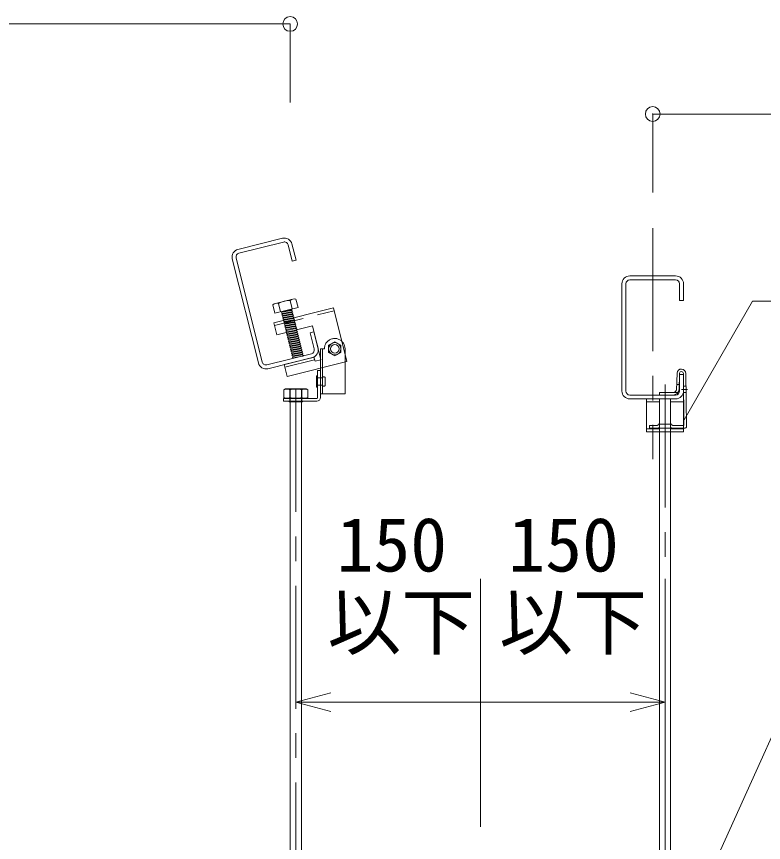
# Model space of a CAD drawing. Units: millimetres on the paper, enlarged 5 times, with parts at other scales. Extents: x -1379 to 1379, y -984 to 973.
# Drawn here: x -686.7 to -534.9, y -176.3 to -8.5 of the extents above; entities that cross this region are included whole.
import ezdxf
from ezdxf.enums import TextEntityAlignment as Align

# ---------------------------------------------------------------- set-up
doc = ezdxf.new("R2010")
doc.units = ezdxf.units.MM
doc.header["$LTSCALE"] = 5
doc.header["$PDMODE"] = 32
doc.header["$PDSIZE"] = 3
for name, pattern in [('CHAIN1', [8, 5, -1, 1, -1]), ('DASHED1', [1.8, 1.2, -0.6]), ('DASHED2', [3, 2, -1]), ('DOUBLE_CHAIN1', [8.8, 5, -1, 0.6, -0.6, 0.6, -1])]:
    doc.linetypes.add(name, pattern=pattern)
for name, color, linetype, lineweight in [('2-0_中心線', 3, 'Continuous', 18), ('2-1_中線', 7, 'Continuous', 18), ('2-2_太線１', 3, 'Continuous', 18), ('2-4_細線', 7, 'Continuous', 18), ('2-5_寸法', 4, 'Continuous', 9), ('2-6_文字', 7, 'Continuous', 18)]:
    doc.layers.add(name, color=color, linetype=linetype, lineweight=lineweight)
doc.styles.add('ＭＳ ゴシック', font='')
doc.styles.get('ＭＳ ゴシック').set_extended_font_data('MS Gothic')

msp = doc.modelspace()

# ---------------------------------------------------------------- linework, layer by layer
at = {"layer": '2-0_中心線', "color": 4, "linetype": 'CHAIN1', "lineweight": 9}
for p, q in [((-557.419, -51.462), (-557.419, -98.436)), ((-554.919, -83.258), (-554.919, -218.42)), ((-629.919, -84.13), (-629.919, -212.467)), ((-551.582, -84.22), (-550.326, -84.22))]:
    msp.add_line(p, q, dxfattribs=at)
at = {"layer": '2-0_中心線'}
for p, q in [((-552.563, -84.397), (-552.452, -80.909)), ((-552.064, -84.432), (-551.953, -80.944)), ((-551.204, -80.97), (-551.071, -91.58)), ((-550.704, -80.97), (-550.558, -91.817)), ((-556.071, -84.873), (-556.071, -85.373)), ((-553.311, -84.873), (-556.071, -84.873)), ((-553.311, -85.373), (-556.071, -85.373)), ((-556.044, -86.173), (-556.044, -190.373)), ((-553.794, -86.173), (-553.794, -190.373)), ((-558.044, -91.58), (-558.044, -92.08)), ((-558.044, -91.58), (-556.419, -91.58)), ((-550.808, -92.08), (-558.044, -92.08)), ((-556.294, -91.33), (-553.794, -91.33)), ((-556.044, -91.83), (-556.044, -91.33)), ((-553.794, -91.83), (-553.794, -91.33)), ((-553.544, -91.33), (-553.794, -91.33)), ((-553.419, -91.58), (-551.071, -91.58))]:
    msp.add_line(p, q, dxfattribs=at)
at = {"layer": '2-0_中心線', "linetype": 'DASHED1'}
for p, q in [((-552.498, -83.248), (-551.997, -83.248)), ((-551.071, -83.595), (-550.571, -83.595)), ((-553.311, -84.873), (-552.311, -84.873)), ((-551.071, -84.845), (-550.571, -84.845))]:
    msp.add_line(p, q, dxfattribs=at)
at = {"layer": '2-0_中心線', "linetype": 'DOUBLE_CHAIN1'}
for p, q in [((-558.669, -92.823), (-558.669, -86.173)), ((-558.669, -86.748), (-556.169, -86.748)), ((-551.169, -86.748), (-553.669, -86.748)), ((-551.169, -92.823), (-551.169, -86.173)), ((-558.669, -92.248), (-556.169, -92.248)), ((-551.169, -92.248), (-553.669, -92.248)), ((-558.669, -92.823), (-551.169, -92.823))]:
    msp.add_line(p, q, dxfattribs=at)
at = {"layer": '2-0_中心線'}
for centre, radius, start, end in [((-551.579, -80.97), 0.875, 0, 176), ((-551.579, -80.97), 0.375, 0, 176), ((-553.311, -84.123), 0.75, 270, 356), ((-553.311, -84.123), 1.25, 270, 356), ((-556.531, -91.368), 0.239, 297.72609, 9.14378), ((-556.294, -91.83), 0.25, 270, 359.99998), ((-553.544, -91.83), 0.25, 179.99998, 269.99997), ((-553.308, -91.368), 0.239, 170.85619, 242.27388), ((-550.808, -91.83), 0.25, 270, 3)]:
    msp.add_arc(centre, radius, start, end, dxfattribs=at)
at = {"layer": '2-1_中線'}
for p, q in [((-641.67, -55.774), (-632.649, -53.511)), ((-641.475, -56.55), (-632.455, -54.287)), ((-631.484, -54.869), (-630.657, -58.167)), ((-630.708, -54.674), (-629.881, -57.972)), ((-637.528, -78.86), (-642.832, -57.715)), ((-636.753, -78.666), (-642.056, -57.521)), ((-629.881, -57.972), (-630.657, -58.167)), ((-562.069, -61.173), (-552.769, -61.173)), ((-562.069, -61.973), (-552.769, -61.973)), ((-563.669, -84.573), (-563.669, -62.773)), ((-562.869, -84.573), (-562.869, -62.773)), ((-551.969, -62.773), (-551.969, -66.173)), ((-551.169, -62.773), (-551.169, -66.173)), ((-551.169, -66.173), (-551.969, -66.173)), ((-626.231, -72.521), (-627.007, -72.716)), ((-626.18, -76.014), (-627.007, -72.716)), ((-625.404, -75.819), (-626.231, -72.521)), ((-625.404, -75.819), (-626.231, -72.521)), ((-625.404, -75.819), (-626.231, -72.521)), ((-635.782, -79.247), (-626.761, -76.984)), ((-635.587, -80.023), (-626.567, -77.76)), ((-624.919, -79.105), (-624.919, -85.13)), ((-625.744, -83.742), (-625.744, -81.517)), ((-625.494, -83.742), (-625.494, -81.517)), ((-551.169, -81.173), (-551.969, -81.173)), ((-551.969, -84.573), (-551.969, -81.173)), ((-551.169, -84.573), (-551.169, -81.173)), ((-632.373, -84.33), (-632.027, -84.13)), ((-632.373, -84.33), (-632.373, -85.855)), ((-631.146, -84.33), (-631.146, -85.855)), ((-628.693, -84.33), (-628.693, -85.855)), ((-627.466, -84.33), (-627.812, -84.13)), ((-627.466, -84.33), (-627.466, -85.855)), ((-562.069, -85.373), (-552.769, -85.373)), ((-632.373, -85.855), (-632.027, -86.055)), ((-627.466, -85.855), (-627.812, -86.055)), ((-562.069, -86.173), (-552.769, -86.173))]:
    msp.add_line(p, q, dxfattribs=at)
at = {"layer": '2-1_中線', "linetype": 'DASHED2'}
msp.add_line((-624.519, -75.98), (-624.519, -85.118), dxfattribs=at)
at = {"layer": '2-1_中線', "linetype": 'DASHED1'}
for p, q in [((-624.519, -81.88), (-625.494, -81.88)), ((-624.519, -83.455), (-624.519, -81.805)), ((-623.944, -83.455), (-623.944, -81.805)), ((-624.519, -83.38), (-625.494, -83.38))]:
    msp.add_line(p, q, dxfattribs=at)
at = {"layer": '2-1_中線'}
msp.add_lwpolyline([(-619.919, -75.98), (-619.919, -85.13), (-624.919, -85.13)], dxfattribs=at)
msp.add_circle((-622.019, -75.98), 0.875, dxfattribs=at)
for centre, radius, start, end in [((-632.26, -55.063), 1.6, 14.08137, 104.08137), ((-632.26, -55.063), 0.8, 14.08137, 104.08137), ((-641.28, -57.326), 1.6, 104.08137, 194.08137), ((-641.28, -57.326), 0.8, 104.08137, 194.08137), ((-562.069, -62.773), 1.6, 90, 180), ((-562.069, -62.773), 0.8, 90, 180), ((-552.769, -62.773), 1.6, 0, 90), ((-552.769, -62.773), 0.8, 0, 90), ((-622.019, -75.98), 2.1, 0, 33.55731), ((-626.956, -76.208), 0.8, 284.08137, 14.08137), ((-626.956, -76.208), 1.6, 284.08137, 14.08137), ((-635.977, -78.471), 1.6, 194.08137, 284.08137), ((-635.977, -78.471), 0.8, 194.08137, 284.08137), ((-625.619, -81.584), 0.142, 28.07249, 151.92751), ((-625.619, -83.676), 0.142, 208.07249, 331.92751), ((-631.76, -85.318), 1.163, 58.15533, 118.15533), ((-629.919, -88.543), 4.388, 73.76424, 106.23576), ((-628.079, -85.318), 1.163, 61.84467, 121.84467), ((-562.069, -84.573), 1.6, 180, 270), ((-562.069, -84.573), 0.8, 180, 270), ((-552.769, -84.573), 1.6, 270, 0), ((-552.769, -84.573), 0.8, 270, 0), ((-631.76, -84.867), 1.163, 241.84467, 301.84467), ((-629.919, -81.642), 4.388, 253.76424, 286.23576), ((-628.079, -84.867), 1.163, 238.15533, 298.15533)]:
    msp.add_arc(centre, radius, start, end, dxfattribs=at)
at = {"layer": '2-1_中線', "linetype": 'DASHED1'}
for centre, start, end in [((-624.232, -82.073), 43.00287, 136.99713), ((-624.232, -83.187), 223.00287, 316.99713)]:
    msp.add_arc(centre, 0.393, start, end, dxfattribs=at)
at = {"layer": '2-2_太線１'}
for p, q in [((-634.416, -70.697), (-622.287, -67.673)), ((-622.287, -67.673), (-619.565, -78.589)), ((-634.416, -70.697), (-633.811, -73.123)), ((-633.811, -73.123), (-626.534, -71.308)), ((-626.534, -71.308), (-624.81, -78.222)), ((-632.299, -79.187), (-626.138, -77.651)), ((-632.16, -79.745), (-626.095, -78.233)), ((-619.565, -78.589), (-631.694, -81.613)), ((-626.235, -77.675), (-626.023, -78.524)), ((-626.023, -78.524), (-624.81, -78.222)), ((-632.299, -79.187), (-631.694, -81.613)), ((-625.494, -80.38), (-624.919, -80.38)), ((-625.494, -85.88), (-625.494, -80.38)), ((-624.919, -85.88), (-624.919, -80.38)), ((-631.044, -84.13), (-631.044, -205.119)), ((-628.794, -84.13), (-628.794, -205.119)), ((-632.419, -86.63), (-632.419, -86.055)), ((-625.669, -86.055), (-632.419, -86.055)), ((-625.669, -86.63), (-632.419, -86.63))]:
    msp.add_line(p, q, dxfattribs=at)
at = {"layer": '2-2_太線１', "linetype": 'DASHED1'}
for p, q in [((-634.277, -71.255), (-622.148, -68.231)), ((-631.169, -86.755), (-631.169, -84.13)), ((-628.669, -86.755), (-628.669, -84.13))]:
    msp.add_line(p, q, dxfattribs=at)
at = {"layer": '2-2_太線１'}
msp.add_circle((-622.019, -75.98), 0.875, dxfattribs=at)
for radius in [0.75, 0.175]:
    msp.add_arc((-625.669, -85.88), radius, 270, 0, dxfattribs=at)
at = {"layer": '2-4_細線'}
for p, q in [((-634.601, -67.059), (-634.178, -68.757)), ((-634.601, -67.059), (-634.178, -68.757)), ((-630.526, -65.862), (-634.055, -66.742)), ((-630.526, -65.862), (-634.055, -66.742)), ((-633.425, -66.765), (-633.001, -68.463)), ((-633.425, -66.765), (-633.001, -68.463)), ((-631.072, -66.179), (-630.649, -67.877)), ((-631.072, -66.179), (-630.649, -67.877)), ((-632.78, -68.408), (-630.836, -68.068)), ((-632.746, -68.545), (-630.802, -68.205)), ((-632.678, -68.818), (-630.734, -68.478)), ((-632.644, -68.954), (-630.7, -68.614)), ((-630.733, -67.898), (-630.836, -68.068)), ((-632.576, -69.227), (-630.632, -68.887)), ((-632.542, -69.363), (-630.598, -69.024)), ((-632.44, -69.773), (-632.542, -69.943)), ((-632.542, -69.943), (-632.372, -70.046)), ((-632.474, -69.636), (-630.53, -69.297)), ((-632.474, -69.636), (-632.44, -69.773)), ((-632.44, -69.773), (-630.496, -69.433)), ((-632.372, -70.046), (-630.428, -69.706)), ((-632.372, -70.046), (-632.338, -70.182)), ((-630.53, -69.297), (-630.496, -69.433)), ((-630.291, -72.245), (-629.815, -72.162)), ((-629.79, -72.12), (-629.815, -72.162)), ((-629.815, -72.162), (-629.781, -72.298)), ((-631.726, -72.638), (-631.828, -72.809)), ((-631.828, -72.809), (-631.658, -72.911)), ((-631.734, -72.605), (-631.726, -72.638)), ((-631.726, -72.638), (-629.781, -72.298)), ((-631.658, -72.911), (-629.713, -72.571)), ((-631.624, -73.048), (-629.679, -72.708)), ((-631.555, -73.32), (-629.611, -72.981)), ((-631.521, -73.457), (-629.577, -73.117)), ((-631.453, -73.73), (-629.509, -73.39)), ((-631.419, -73.866), (-629.475, -73.526)), ((-631.351, -74.139), (-629.407, -73.799)), ((-631.215, -74.685), (-631.318, -74.855)), ((-631.318, -74.855), (-631.147, -74.958)), ((-631.317, -74.276), (-629.373, -73.936)), ((-631.249, -74.548), (-629.305, -74.209)), ((-631.249, -74.548), (-631.215, -74.685)), ((-631.113, -75.094), (-631.216, -75.265)), ((-631.216, -75.265), (-631.045, -75.367)), ((-631.215, -74.685), (-629.271, -74.345)), ((-631.147, -74.958), (-629.203, -74.618)), ((-631.147, -74.958), (-631.113, -75.094)), ((-631.011, -75.504), (-631.114, -75.674)), ((-631.113, -75.094), (-629.169, -74.754)), ((-631.045, -75.367), (-629.101, -75.027)), ((-631.045, -75.367), (-631.011, -75.504)), ((-631.011, -75.504), (-629.067, -75.164)), ((-630.943, -75.776), (-628.999, -75.437)), ((-631.114, -75.674), (-630.943, -75.776)), ((-630.909, -75.913), (-631.012, -76.083)), ((-631.012, -76.083), (-630.841, -76.186)), ((-630.943, -75.776), (-630.909, -75.913)), ((-630.909, -75.913), (-628.965, -75.573)), ((-630.807, -76.322), (-630.909, -76.493)), ((-630.909, -76.493), (-630.739, -76.595)), ((-630.841, -76.186), (-628.897, -75.846)), ((-630.841, -76.186), (-630.807, -76.322)), ((-630.807, -76.322), (-628.863, -75.982)), ((-630.705, -76.732), (-630.807, -76.902)), ((-630.807, -76.902), (-630.637, -77.004)), ((-630.739, -76.595), (-628.795, -76.255)), ((-630.739, -76.595), (-630.705, -76.732)), ((-630.705, -76.732), (-628.761, -76.392)), ((-630.603, -77.141), (-630.705, -77.311)), ((-630.637, -77.004), (-628.693, -76.665)), ((-630.637, -77.004), (-630.603, -77.141)), ((-630.603, -77.141), (-628.659, -76.801)), ((-630.535, -77.414), (-628.591, -77.074)), ((-630.501, -77.55), (-628.557, -77.21)), ((-630.705, -77.311), (-630.535, -77.414)), ((-630.501, -77.55), (-630.603, -77.721)), ((-630.603, -77.721), (-630.433, -77.823)), ((-630.535, -77.414), (-630.501, -77.55)), ((-630.433, -77.823), (-628.489, -77.483))]:
    msp.add_line(p, q, dxfattribs=at)
at = {"layer": '2-4_細線', "color": 4, "lineweight": 9}
for p, q in [((-551.036, -90.417), (-537.126, -66.323)), ((-537.126, -66.323), (-435.243, -66.323))]:
    msp.add_line(p, q, dxfattribs=at)
at = {"layer": '2-4_細線', "linetype": 'DASHED2'}
for p, q in [((-632.338, -70.182), (-632.44, -70.353)), ((-632.44, -70.353), (-632.27, -70.455)), ((-632.338, -70.182), (-630.394, -69.842)), ((-632.27, -70.455), (-630.326, -70.115)), ((-632.236, -70.591), (-630.292, -70.252)), ((-630.428, -69.706), (-630.394, -69.842)), ((-632.168, -70.864), (-630.224, -70.525)), ((-632.134, -71.001), (-630.19, -70.661)), ((-632.066, -71.274), (-630.121, -70.934)), ((-632.032, -71.41), (-630.087, -71.07)), ((-631.964, -71.683), (-630.019, -71.343)), ((-631.93, -71.82), (-629.985, -71.48)), ((-631.862, -72.092), (-629.917, -71.753)), ((-631.828, -72.229), (-629.883, -71.889)), ((-629.713, -71.991), (-629.79, -72.12)), ((-631.76, -72.502), (-630.291, -72.245)), ((-631.76, -72.502), (-631.734, -72.605))]:
    msp.add_line(p, q, dxfattribs=at)
at = {"layer": '2-4_細線'}
for points in [[(-629.896, -65.886), (-629.472, -67.584), (-634.178, -68.757)], [(-629.896, -65.886), (-629.472, -67.584), (-634.178, -68.757)], [(-632.78, -68.408), (-632.746, -68.545), (-632.849, -68.715), (-632.678, -68.818)], [(-632.678, -68.818), (-632.644, -68.954), (-632.747, -69.125), (-632.576, -69.227)], [(-630.836, -68.068), (-630.802, -68.205), (-630.631, -68.307), (-630.734, -68.478)], [(-630.734, -68.478), (-630.7, -68.614), (-630.529, -68.717), (-630.632, -68.887)], [(-632.576, -69.227), (-632.542, -69.363), (-632.644, -69.534), (-632.474, -69.636)], [(-630.632, -68.887), (-630.598, -69.024), (-630.427, -69.126), (-630.53, -69.297)], [(-630.496, -69.433), (-630.325, -69.535), (-630.428, -69.706)], [(-631.658, -72.911), (-631.624, -73.048), (-631.726, -73.218), (-631.555, -73.32)], [(-631.555, -73.32), (-631.521, -73.457), (-631.624, -73.627), (-631.453, -73.73)], [(-631.453, -73.73), (-631.419, -73.866), (-631.522, -74.037), (-631.351, -74.139)], [(-629.781, -72.298), (-629.611, -72.401), (-629.713, -72.571)], [(-629.713, -72.571), (-629.679, -72.708), (-629.509, -72.81), (-629.611, -72.981)], [(-629.611, -72.981), (-629.577, -73.117), (-629.407, -73.219), (-629.509, -73.39)], [(-629.509, -73.39), (-629.475, -73.526), (-629.305, -73.629), (-629.407, -73.799)], [(-629.407, -73.799), (-629.373, -73.936), (-629.203, -74.038), (-629.305, -74.209)], [(-631.351, -74.139), (-631.317, -74.276), (-631.42, -74.446), (-631.249, -74.548)], [(-629.305, -74.209), (-629.271, -74.345), (-629.101, -74.448), (-629.203, -74.618)], [(-629.203, -74.618), (-629.169, -74.754), (-628.998, -74.857), (-629.101, -75.027)], [(-629.101, -75.027), (-629.067, -75.164), (-628.896, -75.266), (-628.999, -75.437)], [(-628.999, -75.437), (-628.965, -75.573), (-628.794, -75.676), (-628.897, -75.846)], [(-628.897, -75.846), (-628.863, -75.982), (-628.692, -76.085), (-628.795, -76.255)], [(-628.795, -76.255), (-628.761, -76.392), (-628.59, -76.494), (-628.693, -76.665)], [(-628.693, -76.665), (-628.659, -76.801), (-628.488, -76.904), (-628.591, -77.074)], [(-628.591, -77.074), (-628.557, -77.21), (-628.386, -77.313), (-628.489, -77.483)]]:
    msp.add_lwpolyline(points, dxfattribs=at)
at = {"layer": '2-4_細線', "linetype": 'DASHED2'}
for points in [[(-632.27, -70.455), (-632.236, -70.591), (-632.338, -70.762), (-632.168, -70.864)], [(-630.394, -69.842), (-630.223, -69.945), (-630.326, -70.115)], [(-630.326, -70.115), (-630.292, -70.252), (-630.121, -70.354), (-630.224, -70.525)], [(-632.168, -70.864), (-632.134, -71.001), (-632.236, -71.171), (-632.066, -71.274)], [(-632.066, -71.274), (-632.032, -71.41), (-632.134, -71.581), (-631.964, -71.683)], [(-631.964, -71.683), (-631.93, -71.82), (-632.032, -71.99), (-631.862, -72.092)], [(-631.862, -72.092), (-631.828, -72.229), (-631.93, -72.399), (-631.76, -72.502)], [(-630.224, -70.525), (-630.19, -70.661), (-630.019, -70.763), (-630.121, -70.934)], [(-630.121, -70.934), (-630.087, -71.07), (-629.917, -71.173), (-630.019, -71.343)], [(-630.019, -71.343), (-629.985, -71.48), (-629.815, -71.582), (-629.917, -71.753)], [(-629.917, -71.753), (-629.883, -71.889), (-629.713, -71.991)]]:
    msp.add_lwpolyline(points, dxfattribs=at)
at = {"layer": '2-4_細線', "color": 4, "lineweight": 9}
msp.add_lwpolyline([(-622.019, -74.537), (-620.769, -75.258), (-620.769, -76.702), (-622.019, -77.423), (-623.269, -76.702), (-623.269, -75.258)], close=True, dxfattribs=at)
msp.add_circle((-622.019, -75.98), 1.25, dxfattribs=at)
at = {"layer": '2-4_細線'}
for centre, radius, start, end in [((-633.78, -67.846), 1.138, 71.79741, 136.20261), ((-633.78, -67.846), 1.138, 71.79741, 136.20261), ((-631.254, -70.462), 4.287, 87.57359, 120.42642), ((-631.254, -70.462), 4.287, 87.57359, 120.42642), ((-630.251, -66.966), 1.137, 71.79578, 136.20424), ((-630.251, -66.966), 1.137, 71.79578, 136.20424)]:
    msp.add_arc(centre, radius, start, end, dxfattribs=at)
at = {"layer": '2-5_寸法'}
for p, q in [((-631.077, -9.951), (-931.077, -9.951)), ((-631.077, -9.951), (-631.077, -25.935)), ((-257.419, -28.264), (-557.419, -28.264)), ((-557.419, -28.264), (-557.419, -44.248)), ((-592.419, -173.157), (-592.419, -122.716)), ((-554.919, -173.157), (-554.919, -122.716)), ((-629.919, -147.768), (-622.825, -145.867)), ((-554.919, -147.768), (-562.014, -145.867)), ((-629.919, -147.768), (-622.825, -149.669)), ((-629.919, -147.768), (-554.919, -147.768)), ((-554.919, -147.768), (-562.014, -149.669))]:
    msp.add_line(p, q, dxfattribs=at)
msp.add_lwpolyline([(-552.474, -197.355), (-515.967, -116.527), (-294.277, -116.527)], dxfattribs=at)
at = {"layer": '2-5_寸法', "color": 3}
for p in [(-631.077, -9.951), (-557.419, -28.264)]:
    msp.add_point(p, dxfattribs=at)
at = {"layer": '2-6_文字'}
for p, q in [((-625.3, -76.257), (-626.231, -72.521)), ((-627.812, -84.13), (-632.027, -84.13)), ((-627.812, -86.055), (-632.027, -86.055)), ((-631.303, -86.755), (-631.303, -86.63)), ((-628.535, -86.755), (-631.303, -86.755)), ((-628.535, -86.755), (-628.535, -86.63))]:
    msp.add_line(p, q, dxfattribs=at)
at = {"layer": '2-6_文字', "linetype": 'DASHED2'}
for p, q in [((-624.919, -75.98), (-624.119, -75.98)), ((-624.919, -79.105), (-624.919, -75.98))]:
    msp.add_line(p, q, dxfattribs=at)
msp.add_arc((-622.019, -75.98), 2.1, 33.55731, 180, dxfattribs=at)

# ---------------------------------------------------------------- texts
at = {"layer": '2-5_寸法', "color": 7, "style": 'ＭＳ ゴシック'}
for p in [(-621.646, -124.544), (-586.75, -124.544)]:
    msp.add_text('150', height=11, dxfattribs=at).set_placement(p, align=Align.BOTTOM_LEFT)
at = {"layer": '2-6_文字', "style": 'ＭＳ ゴシック'}
for p in [(-623.519, -140.264), (-588.623, -140.264)]:
    msp.add_text('以下', height=11, dxfattribs=at).set_placement(p, align=Align.BOTTOM_LEFT)

doc.saveas('drawing.dxf')
